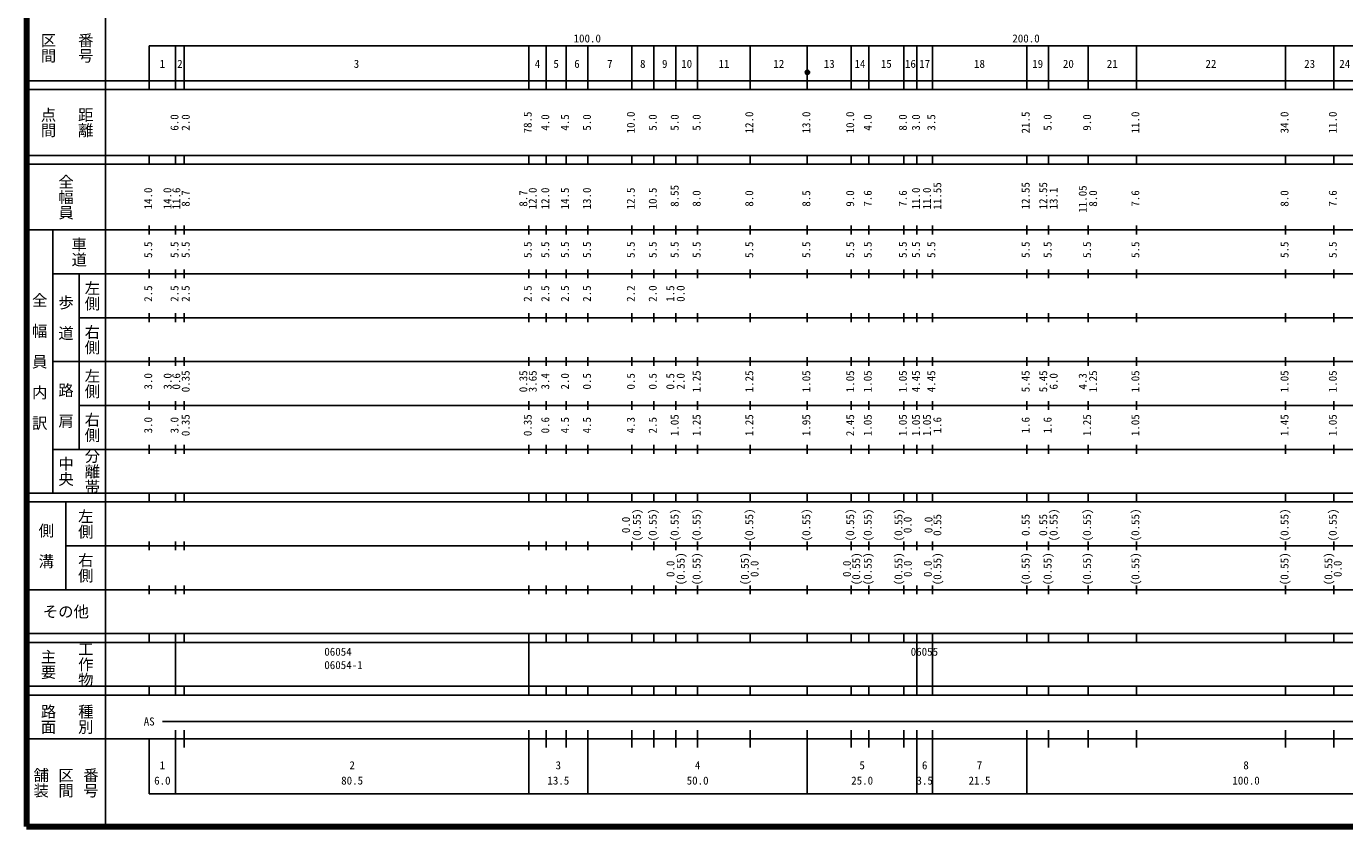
# Model space of a CAD drawing. Units: millimetres on the paper, enlarged 1000 times. Extents: x 40000 to 680000, y 20000 to 380000.
# Drawn here: x 40000 to 340471, y 20000 to 202409 of the extents above; entities that cross this region are included whole.
import ezdxf
from ezdxf.enums import TextEntityAlignment as Align

# ---------------------------------------------------------------- set-up
doc = ezdxf.new("R2010")
doc.units = ezdxf.units.MM
doc.header["$LTSCALE"] = 1000
doc.layers.add('M-TTL', color=2, linetype='Continuous', lineweight=140)
doc.layers.add('M-TTL-BAND', color=7, linetype='Continuous', lineweight=25)
doc.styles.add('@ＭＳ ゴシック', font='')
doc.styles.add('ＭＳ ゴシック', font='')
doc.styles.get('@ＭＳ ゴシック').set_extended_font_data('@MS Gothic')
doc.styles.get('ＭＳ ゴシック').set_extended_font_data('MS Gothic')

msp = doc.modelspace()

# ---------------------------------------------------------------- hatches: boundary and pattern name
at = {"layer": 'M-TTL-BAND'}
msp.add_hatch(color=256, dxfattribs=at).paths.add_polyline_path([(218515, 191942, 1), (217515, 191942, 1)])

# ---------------------------------------------------------------- linework, layer by layer
at = {"layer": 'M-TTL'}
for p, q in [((40000, 380000), (40000, 20000)), ((40000, 20000), (680000, 20000))]:
    msp.add_line(p, q, dxfattribs=at)
at = {"layer": 'M-TTL-BAND'}
for p, q in [((58000, 370000), (58000, 20000)), ((68000, 198000), (579000, 198000)), ((68000, 198000), (68000, 188000)), ((74000, 188000), (74000, 198000)), ((76000, 188000), (76000, 198000)), ((154500, 188000), (154500, 198000)), ((158500, 188000), (158500, 198000)), ((163000, 188000), (163000, 198000)), ((168000, 188000), (168000, 198000)), ((178000, 188000), (178000, 198000)), ((183000, 188000), (183000, 198000)), ((188000, 188000), (188000, 198000)), ((193000, 188000), (193000, 198000)), ((205000, 188000), (205000, 198000)), ((218000, 188000), (218000, 198000)), ((228000, 188000), (228000, 198000)), ((232000, 188000), (232000, 198000)), ((240000, 188000), (240000, 198000)), ((243000, 188000), (243000, 198000)), ((246500, 188000), (246500, 198000)), ((268000, 188000), (268000, 198000)), ((273000, 188000), (273000, 198000)), ((282000, 188000), (282000, 198000)), ((293000, 188000), (293000, 198000)), ((327000, 188000), (327000, 198000)), ((338000, 188000), (338000, 198000)), ((40000, 190000), (579000, 190000)), ((40000, 188000), (579000, 188000)), ((40000, 173000), (579000, 173000)), ((68000, 171000), (68000, 173000)), ((74000, 171000), (74000, 173000)), ((76000, 171000), (76000, 173000)), ((154500, 171000), (154500, 173000)), ((158500, 171000), (158500, 173000)), ((163000, 171000), (163000, 173000)), ((168000, 171000), (168000, 173000)), ((178000, 171000), (178000, 173000)), ((183000, 171000), (183000, 173000)), ((188000, 171000), (188000, 173000)), ((193000, 171000), (193000, 173000)), ((205000, 171000), (205000, 173000)), ((218000, 171000), (218000, 173000)), ((228000, 171000), (228000, 173000)), ((232000, 171000), (232000, 173000)), ((240000, 171000), (240000, 173000)), ((243000, 171000), (243000, 173000)), ((246500, 171000), (246500, 173000)), ((268000, 171000), (268000, 173000)), ((273000, 171000), (273000, 173000)), ((282000, 171000), (282000, 173000)), ((293000, 171000), (293000, 173000)), ((327000, 171000), (327000, 173000)), ((338000, 171000), (338000, 173000)), ((40000, 171000), (579000, 171000)), ((68000, 155000), (68000, 157000)), ((74000, 155000), (74000, 157000)), ((76000, 155000), (76000, 157000)), ((154500, 155000), (154500, 157000)), ((158500, 155000), (158500, 157000)), ((163000, 155000), (163000, 157000)), ((168000, 155000), (168000, 157000)), ((178000, 155000), (178000, 157000)), ((183000, 155000), (183000, 157000)), ((188000, 155000), (188000, 157000)), ((193000, 155000), (193000, 157000)), ((205000, 155000), (205000, 157000)), ((218000, 155000), (218000, 157000)), ((228000, 155000), (228000, 157000)), ((232000, 155000), (232000, 157000)), ((240000, 155000), (240000, 157000)), ((243000, 155000), (243000, 157000)), ((246500, 155000), (246500, 157000)), ((268000, 155000), (268000, 157000)), ((273000, 155000), (273000, 157000)), ((282000, 155000), (282000, 157000)), ((293000, 155000), (293000, 157000)), ((327000, 155000), (327000, 157000)), ((338000, 155000), (338000, 157000)), ((40000, 156000), (579000, 156000)), ((46000, 96000), (46000, 156000)), ((46000, 146000), (579000, 146000)), ((52000, 146000), (52000, 106000)), ((68000, 145000), (68000, 147000)), ((74000, 145000), (74000, 147000)), ((76000, 145000), (76000, 147000)), ((154500, 145000), (154500, 147000)), ((158500, 145000), (158500, 147000)), ((163000, 145000), (163000, 147000)), ((168000, 145000), (168000, 147000)), ((178000, 145000), (178000, 147000)), ((183000, 145000), (183000, 147000)), ((188000, 145000), (188000, 147000)), ((193000, 145000), (193000, 147000)), ((205000, 145000), (205000, 147000)), ((218000, 145000), (218000, 147000)), ((228000, 145000), (228000, 147000)), ((232000, 145000), (232000, 147000)), ((240000, 145000), (240000, 147000)), ((243000, 145000), (243000, 147000)), ((246500, 145000), (246500, 147000)), ((268000, 145000), (268000, 147000)), ((273000, 145000), (273000, 147000)), ((282000, 145000), (282000, 147000)), ((293000, 145000), (293000, 147000)), ((327000, 145000), (327000, 147000)), ((338000, 145000), (338000, 147000)), ((52000, 136000), (579000, 136000)), ((68000, 135000), (68000, 137000)), ((74000, 135000), (74000, 137000)), ((76000, 135000), (76000, 137000)), ((154500, 135000), (154500, 137000)), ((158500, 135000), (158500, 137000)), ((163000, 135000), (163000, 137000)), ((168000, 135000), (168000, 137000)), ((178000, 135000), (178000, 137000)), ((183000, 135000), (183000, 137000)), ((188000, 135000), (188000, 137000)), ((193000, 135000), (193000, 137000)), ((205000, 135000), (205000, 137000)), ((218000, 135000), (218000, 137000)), ((228000, 135000), (228000, 137000)), ((232000, 135000), (232000, 137000)), ((240000, 135000), (240000, 137000)), ((243000, 135000), (243000, 137000)), ((246500, 135000), (246500, 137000)), ((268000, 135000), (268000, 137000)), ((273000, 135000), (273000, 137000)), ((282000, 135000), (282000, 137000)), ((293000, 135000), (293000, 137000)), ((327000, 135000), (327000, 137000)), ((338000, 135000), (338000, 137000)), ((68000, 125000), (68000, 127000)), ((74000, 125000), (74000, 127000)), ((76000, 125000), (76000, 127000)), ((154500, 125000), (154500, 127000)), ((158500, 125000), (158500, 127000)), ((163000, 125000), (163000, 127000)), ((168000, 125000), (168000, 127000)), ((178000, 125000), (178000, 127000)), ((183000, 125000), (183000, 127000)), ((188000, 125000), (188000, 127000)), ((193000, 125000), (193000, 127000)), ((205000, 125000), (205000, 127000)), ((218000, 125000), (218000, 127000)), ((228000, 125000), (228000, 127000)), ((232000, 125000), (232000, 127000)), ((240000, 125000), (240000, 127000)), ((243000, 125000), (243000, 127000)), ((246500, 125000), (246500, 127000)), ((268000, 125000), (268000, 127000)), ((273000, 125000), (273000, 127000)), ((282000, 125000), (282000, 127000)), ((293000, 125000), (293000, 127000)), ((327000, 125000), (327000, 127000)), ((338000, 125000), (338000, 127000)), ((46000, 126000), (579000, 126000)), ((52000, 116000), (579000, 116000)), ((68000, 115000), (68000, 117000)), ((74000, 115000), (74000, 117000)), ((76000, 115000), (76000, 117000)), ((154500, 115000), (154500, 117000)), ((158500, 115000), (158500, 117000)), ((163000, 115000), (163000, 117000)), ((168000, 115000), (168000, 117000)), ((178000, 115000), (178000, 117000)), ((183000, 115000), (183000, 117000)), ((188000, 115000), (188000, 117000)), ((193000, 115000), (193000, 117000)), ((205000, 115000), (205000, 117000)), ((218000, 115000), (218000, 117000)), ((228000, 115000), (228000, 117000)), ((232000, 115000), (232000, 117000)), ((240000, 115000), (240000, 117000)), ((243000, 115000), (243000, 117000)), ((246500, 115000), (246500, 117000)), ((268000, 115000), (268000, 117000)), ((273000, 115000), (273000, 117000)), ((282000, 115000), (282000, 117000)), ((293000, 115000), (293000, 117000)), ((327000, 115000), (327000, 117000)), ((338000, 115000), (338000, 117000)), ((46000, 106000), (579000, 106000)), ((68000, 105000), (68000, 107000)), ((74000, 105000), (74000, 107000)), ((76000, 105000), (76000, 107000)), ((154500, 105000), (154500, 107000)), ((158500, 105000), (158500, 107000)), ((163000, 105000), (163000, 107000)), ((168000, 105000), (168000, 107000)), ((178000, 105000), (178000, 107000)), ((183000, 105000), (183000, 107000)), ((188000, 105000), (188000, 107000)), ((193000, 105000), (193000, 107000)), ((205000, 105000), (205000, 107000)), ((218000, 105000), (218000, 107000)), ((228000, 105000), (228000, 107000)), ((232000, 105000), (232000, 107000)), ((240000, 105000), (240000, 107000)), ((243000, 105000), (243000, 107000)), ((246500, 105000), (246500, 107000)), ((268000, 105000), (268000, 107000)), ((273000, 105000), (273000, 107000)), ((282000, 105000), (282000, 107000)), ((293000, 105000), (293000, 107000)), ((327000, 105000), (327000, 107000)), ((338000, 105000), (338000, 107000)), ((40000, 96000), (579000, 96000)), ((40000, 94000), (579000, 94000)), ((49000, 94000), (49000, 74000)), ((68000, 94000), (68000, 96000)), ((74000, 94000), (74000, 96000)), ((76000, 94000), (76000, 96000)), ((154500, 94000), (154500, 96000)), ((158500, 94000), (158500, 96000)), ((163000, 94000), (163000, 96000)), ((168000, 94000), (168000, 96000)), ((178000, 94000), (178000, 96000)), ((183000, 94000), (183000, 96000)), ((188000, 94000), (188000, 96000)), ((193000, 94000), (193000, 96000)), ((205000, 94000), (205000, 96000)), ((218000, 94000), (218000, 96000)), ((228000, 94000), (228000, 96000)), ((232000, 94000), (232000, 96000)), ((240000, 94000), (240000, 96000)), ((243000, 94000), (243000, 96000)), ((246500, 94000), (246500, 96000)), ((268000, 94000), (268000, 96000)), ((273000, 94000), (273000, 96000)), ((282000, 94000), (282000, 96000)), ((293000, 94000), (293000, 96000)), ((327000, 94000), (327000, 96000)), ((338000, 94000), (338000, 96000)), ((68000, 83000), (68000, 85000)), ((74000, 83000), (74000, 85000)), ((76000, 83000), (76000, 85000)), ((154500, 83000), (154500, 85000)), ((158500, 83000), (158500, 85000)), ((163000, 83000), (163000, 85000)), ((168000, 83000), (168000, 85000)), ((178000, 83000), (178000, 85000)), ((183000, 83000), (183000, 85000)), ((188000, 83000), (188000, 85000)), ((193000, 83000), (193000, 85000)), ((205000, 83000), (205000, 85000)), ((218000, 83000), (218000, 85000)), ((228000, 83000), (228000, 85000)), ((232000, 83000), (232000, 85000)), ((240000, 83000), (240000, 85000)), ((243000, 83000), (243000, 85000)), ((246500, 83000), (246500, 85000)), ((268000, 83000), (268000, 85000)), ((273000, 83000), (273000, 85000)), ((282000, 83000), (282000, 85000)), ((293000, 83000), (293000, 85000)), ((327000, 83000), (327000, 85000)), ((338000, 83000), (338000, 85000)), ((49000, 84000), (579000, 84000)), ((40000, 74000), (579000, 74000)), ((68000, 73000), (68000, 75000)), ((74000, 73000), (74000, 75000)), ((76000, 73000), (76000, 75000)), ((154500, 73000), (154500, 75000)), ((158500, 73000), (158500, 75000)), ((163000, 73000), (163000, 75000)), ((168000, 73000), (168000, 75000)), ((178000, 73000), (178000, 75000)), ((183000, 73000), (183000, 75000)), ((188000, 73000), (188000, 75000)), ((193000, 73000), (193000, 75000)), ((205000, 73000), (205000, 75000)), ((218000, 73000), (218000, 75000)), ((228000, 73000), (228000, 75000)), ((232000, 73000), (232000, 75000)), ((240000, 73000), (240000, 75000)), ((243000, 73000), (243000, 75000)), ((246500, 73000), (246500, 75000)), ((268000, 73000), (268000, 75000)), ((273000, 73000), (273000, 75000)), ((282000, 73000), (282000, 75000)), ((293000, 73000), (293000, 75000)), ((327000, 73000), (327000, 75000)), ((338000, 73000), (338000, 75000)), ((40000, 64000), (579000, 64000)), ((68000, 62000), (68000, 64000)), ((74000, 62000), (74000, 64000)), ((76000, 62000), (76000, 64000)), ((154500, 62000), (154500, 64000)), ((158500, 62000), (158500, 64000)), ((163000, 62000), (163000, 64000)), ((168000, 62000), (168000, 64000)), ((178000, 62000), (178000, 64000)), ((183000, 62000), (183000, 64000)), ((188000, 62000), (188000, 64000)), ((193000, 62000), (193000, 64000)), ((205000, 62000), (205000, 64000)), ((218000, 62000), (218000, 64000)), ((228000, 62000), (228000, 64000)), ((232000, 62000), (232000, 64000)), ((240000, 62000), (240000, 64000)), ((243000, 62000), (243000, 64000)), ((246500, 62000), (246500, 64000)), ((268000, 62000), (268000, 64000)), ((273000, 62000), (273000, 64000)), ((282000, 62000), (282000, 64000)), ((293000, 62000), (293000, 64000)), ((327000, 62000), (327000, 64000)), ((338000, 62000), (338000, 64000)), ((40000, 62000), (579000, 62000)), ((74000, 52000), (74000, 62000)), ((154500, 52000), (154500, 62000)), ((243000, 52000), (243000, 62000)), ((246500, 52000), (246500, 62000)), ((40000, 52000), (579000, 52000)), ((68000, 50000), (68000, 52000)), ((74000, 50000), (74000, 52000)), ((76000, 50000), (76000, 52000)), ((154500, 50000), (154500, 52000)), ((158500, 50000), (158500, 52000)), ((163000, 50000), (163000, 52000)), ((168000, 50000), (168000, 52000)), ((178000, 50000), (178000, 52000)), ((183000, 50000), (183000, 52000)), ((188000, 50000), (188000, 52000)), ((193000, 50000), (193000, 52000)), ((205000, 50000), (205000, 52000)), ((218000, 50000), (218000, 52000)), ((228000, 50000), (228000, 52000)), ((232000, 50000), (232000, 52000)), ((240000, 50000), (240000, 52000)), ((243000, 50000), (243000, 52000)), ((246500, 50000), (246500, 52000)), ((268000, 50000), (268000, 52000)), ((273000, 50000), (273000, 52000)), ((282000, 50000), (282000, 52000)), ((293000, 50000), (293000, 52000)), ((327000, 50000), (327000, 52000)), ((338000, 50000), (338000, 52000)), ((40000, 50000), (579000, 50000)), ((71000, 44000), (565000, 44000)), ((40000, 40000), (579000, 40000)), ((68000, 40000), (68000, 27500)), ((74000, 27500), (74000, 42000)), ((76000, 38000), (76000, 42000)), ((154500, 27500), (154500, 42000)), ((158500, 38000), (158500, 42000)), ((163000, 38000), (163000, 42000)), ((168000, 27500), (168000, 42000)), ((178000, 38000), (178000, 42000)), ((183000, 38000), (183000, 42000)), ((188000, 38000), (188000, 42000)), ((193000, 38000), (193000, 42000)), ((205000, 38000), (205000, 42000)), ((218000, 27500), (218000, 42000)), ((228000, 38000), (228000, 42000)), ((232000, 38000), (232000, 42000)), ((240000, 38000), (240000, 42000)), ((243000, 27500), (243000, 42000)), ((246500, 27500), (246500, 42000)), ((268000, 27500), (268000, 42000)), ((273000, 38000), (273000, 42000)), ((282000, 38000), (282000, 42000)), ((293000, 38000), (293000, 42000)), ((327000, 38000), (327000, 42000)), ((338000, 38000), (338000, 42000)), ((68000, 27500), (579000, 27500))]:
    msp.add_line(p, q, dxfattribs=at)
msp.add_circle((218015, 191942), 500, dxfattribs=at)

# ---------------------------------------------------------------- texts
at = {"layer": 'M-TTL-BAND', "style": '@ＭＳ ゴシック'}
for s, p in [('区間', (45000, 197500)), ('番号', (53500, 197500)), ('点間', (45000, 180500)), ('距離', (53500, 180500)), ('全幅員', (49000, 163500)), ('車道', (52000, 151000)), ('左側', (55000, 141000)), ('全\u3000幅\u3000員\u3000内\u3000訳', (43000, 126000)), ('歩\u3000道', (49000, 136000)), ('右側', (55000, 131000)), ('左側', (55000, 121000)), ('路\u3000肩', (49000, 116000)), ('右側', (55000, 111000)), ('分離帯', (55000, 101000)), ('中央', (49000, 101000)), ('左側', (53500, 89000)), ('側\u3000溝', (44500, 84000)), ('右側', (53500, 79000)), ('主要', (45000, 57000)), ('工作物', (53500, 57000)), ('路面', (45000, 44500)), ('種別', (53500, 44500)), ('舗装', (43333, 30000)), ('区間', (49000, 30000)), ('番号', (54667, 30000))]:
    msp.add_text(s, height=2566, rotation=270, dxfattribs=at).set_placement(p, align=Align.MIDDLE_CENTER)
at = {"layer": 'M-TTL-BAND', "style": 'ＭＳ ゴシック'}
for s, p in [('100.0', (167844, 198195)), ('200.0', (267844, 198195)), ('1', (71000, 192405)), ('2', (75000, 192405)), ('3', (115250, 192405)), ('4', (156500, 192405)), ('5', (160750, 192405)), ('6', (165500, 192405)), ('7', (173000, 192405)), ('8', (180500, 192405)), ('9', (185500, 192405)), ('10', (190500, 192405)), ('11', (199000, 192405)), ('12', (211500, 192405)), ('13', (223000, 192405)), ('14', (230000, 192405)), ('15', (236000, 192405)), ('16', (241500, 192405)), ('17', (244750, 192405)), ('18', (257250, 192405)), ('19', (270500, 192405)), ('20', (277500, 192405)), ('21', (287500, 192405)), ('22', (310000, 192405)), ('23', (332500, 192405)), ('24', (340500, 192405)), ('AS', (68000, 42500)), ('1', (71000, 32523)), ('2', (114250, 32523)), ('3', (161250, 32523)), ('4', (193000, 32523)), ('5', (230500, 32523)), ('6', (244750, 32523)), ('7', (257250, 32523)), ('8', (318000, 32523)), ('6.0', (71000, 29033)), ('80.5', (114250, 29033)), ('13.5', (161250, 29033)), ('50.0', (193000, 29033)), ('25.0', (230500, 29033)), ('3.5', (244750, 29033)), ('21.5', (257250, 29033)), ('100.0', (318000, 29033))]:
    msp.add_text(s, height=1833, dxfattribs=at).set_placement(p, align=Align.BOTTOM_CENTER)
for s, p in [('6.0', (75223, 180500)), ('2.0', (77764, 180500)), ('78.5', (155723, 180500)), ('4.0', (159723, 180500)), ('4.5', (164223, 180500)), ('5.0', (169223, 180500)), ('10.0', (179223, 180500)), ('5.0', (184223, 180500)), ('5.0', (189223, 180500)), ('5.0', (194223, 180500)), ('12.0', (206223, 180500)), ('13.0', (219223, 180500)), ('10.0', (229223, 180500)), ('4.0', (233223, 180500)), ('8.0', (241223, 180500)), ('3.0', (244223, 180500)), ('3.5', (247723, 180500)), ('21.5', (269223, 180500)), ('5.0', (274223, 180500)), ('9.0', (283223, 180500)), ('11.0', (294223, 180500)), ('34.0', (328223, 180500)), ('11.0', (339223, 180500)), ('14.0', (69223, 163174)), ('14.0', (73602, 163174)), ('11.6', (75632, 163174)), ('12.0', (156861, 163174)), ('12.0', (159723, 163174)), ('14.5', (164223, 163174)), ('13.0', (169223, 163174)), ('12.5', (179223, 163174)), ('10.5', (184223, 163174)), ('8.55', (189223, 163773)), ('11.0', (244223, 163174)), ('11.0', (246723, 163174)), ('11.55', (249093, 163763)), ('12.55', (269223, 163793)), ('12.55', (273223, 163793)), ('13.1', (275593, 163174)), ('11.05', (282223, 163051)), ('8.7', (77764, 163174)), ('8.7', (154723, 163174)), ('8.0', (194223, 163174)), ('8.0', (206223, 163174)), ('8.5', (219223, 163174)), ('9.0', (229223, 163174)), ('7.6', (233223, 163174)), ('7.6', (241223, 163174)), ('8.0', (284593, 163174)), ('7.6', (294223, 163174)), ('8.0', (328223, 163174)), ('7.6', (339223, 163174)), ('5.5', (69223, 151500)), ('5.5', (75223, 151500)), ('5.5', (77764, 151500)), ('5.5', (155723, 151500)), ('5.5', (159723, 151500)), ('5.5', (164223, 151500)), ('5.5', (169223, 151500)), ('5.5', (179223, 151500)), ('5.5', (184223, 151500)), ('5.5', (189223, 151500)), ('5.5', (194223, 151500)), ('5.5', (206223, 151500)), ('5.5', (219223, 151500)), ('5.5', (229223, 151500)), ('5.5', (233223, 151500)), ('5.5', (241223, 151500)), ('5.5', (244223, 151500)), ('5.5', (247723, 151500)), ('5.5', (269223, 151500)), ('5.5', (274223, 151500)), ('5.5', (283223, 151500)), ('5.5', (294223, 151500)), ('5.5', (328223, 151500)), ('5.5', (339223, 151500)), ('2.5', (69223, 141500)), ('2.5', (75223, 141500)), ('2.5', (77764, 141500)), ('2.5', (155723, 141500)), ('2.5', (159723, 141500)), ('2.5', (164223, 141500)), ('2.5', (169223, 141500)), ('2.2', (179223, 141500)), ('2.0', (184223, 141500)), ('1.5', (188223, 141500)), ('0.0', (190593, 141500)), ('3.0', (69223, 121500)), ('3.0', (73653, 121500)), ('0.6', (75620, 121500)), ('0.35', (77764, 121500)), ('0.35', (154723, 121500)), ('3.65', (156861, 121500)), ('3.4', (159723, 121500)), ('2.0', (164223, 121500)), ('0.5', (169223, 121500)), ('0.5', (179223, 121500)), ('0.5', (184223, 121500)), ('0.5', (188223, 121500)), ('2.0', (190593, 121500)), ('1.25', (194223, 121500)), ('1.25', (206223, 121500)), ('1.05', (219223, 121500)), ('1.05', (229223, 121500)), ('1.05', (233223, 121500)), ('1.05', (241223, 121500)), ('4.45', (244223, 121500)), ('4.45', (247723, 121500)), ('5.45', (269223, 121500)), ('5.45', (273223, 121500)), ('6.0', (275593, 121500)), ('4.3', (282223, 121500)), ('1.25', (284593, 121500)), ('1.05', (294223, 121500)), ('1.05', (328223, 121500)), ('1.05', (339223, 121500)), ('3.0', (69223, 111500)), ('3.0', (75223, 111500)), ('0.35', (77764, 111500)), ('0.35', (155723, 111500)), ('0.6', (159723, 111500)), ('4.5', (164223, 111500)), ('4.5', (169223, 111500)), ('4.3', (179223, 111500)), ('2.5', (184223, 111500)), ('1.05', (189223, 111500)), ('1.25', (194223, 111500)), ('1.25', (206223, 111500)), ('1.95', (219223, 111500)), ('2.45', (229223, 111500)), ('1.05', (233223, 111500)), ('1.05', (241223, 111500)), ('1.05', (244223, 111500)), ('1.05', (246723, 111500)), ('1.6', (249093, 111500)), ('1.6', (269223, 111500)), ('1.6', (274223, 111500)), ('1.25', (283223, 111500)), ('1.05', (294223, 111500)), ('1.45', (328223, 111500)), ('1.05', (339223, 111500)), ('0.0', (178118, 88764)), ('(0.55)', (180593, 88764)), ('(0.55)', (184223, 88764)), ('(0.55)', (189223, 88764)), ('(0.55)', (194223, 88764)), ('(0.55)', (206223, 88764)), ('(0.55)', (219223, 88764)), ('(0.55)', (229223, 88764)), ('(0.55)', (233223, 88764)), ('(0.55)', (240223, 88764)), ('0.0', (242315, 88764)), ('0.0', (247086, 88764)), ('0.55', (249093, 88764)), ('0.55', (269223, 88764)), ('0.55', (273223, 88764)), ('(0.55)', (275593, 88764)), ('(0.55)', (283223, 88764)), ('(0.55)', (294223, 88764)), ('(0.55)', (328223, 88764)), ('(0.55)', (339223, 88764)), ('(0.55)', (190593, 78764)), ('(0.55)', (194223, 78764)), ('(0.55)', (205223, 78764)), ('(0.55)', (230593, 78764)), ('(0.55)', (233223, 78764)), ('(0.55)', (240223, 78764)), ('(0.55)', (249093, 78764)), ('(0.55)', (269223, 78764)), ('(0.55)', (274223, 78764)), ('(0.55)', (283223, 78764)), ('(0.55)', (294223, 78764)), ('(0.55)', (328223, 78764)), ('(0.55)', (338223, 78764)), ('0.0', (188273, 78764)), ('0.0', (207436, 78764)), ('0.0', (228482, 78764)), ('0.0', (242365, 78764)), ('0.0', (246927, 78764)), ('0.0', (340338, 78764))]:
    msp.add_text(s, height=1833, rotation=90, dxfattribs=at).set_placement(p, align=Align.BOTTOM_CENTER)
msp.add_text('その他', height=2566, dxfattribs=at).set_placement((49000, 69000), align=Align.MIDDLE_CENTER)
for s, p in [('06054', (107913, 58405)), ('06055', (241565, 58405)), ('06054-1', (107913, 55363))]:
    msp.add_text(s, height=1833, dxfattribs=at).set_placement(p, align=Align.BOTTOM_LEFT)

doc.saveas('drawing.dxf')
